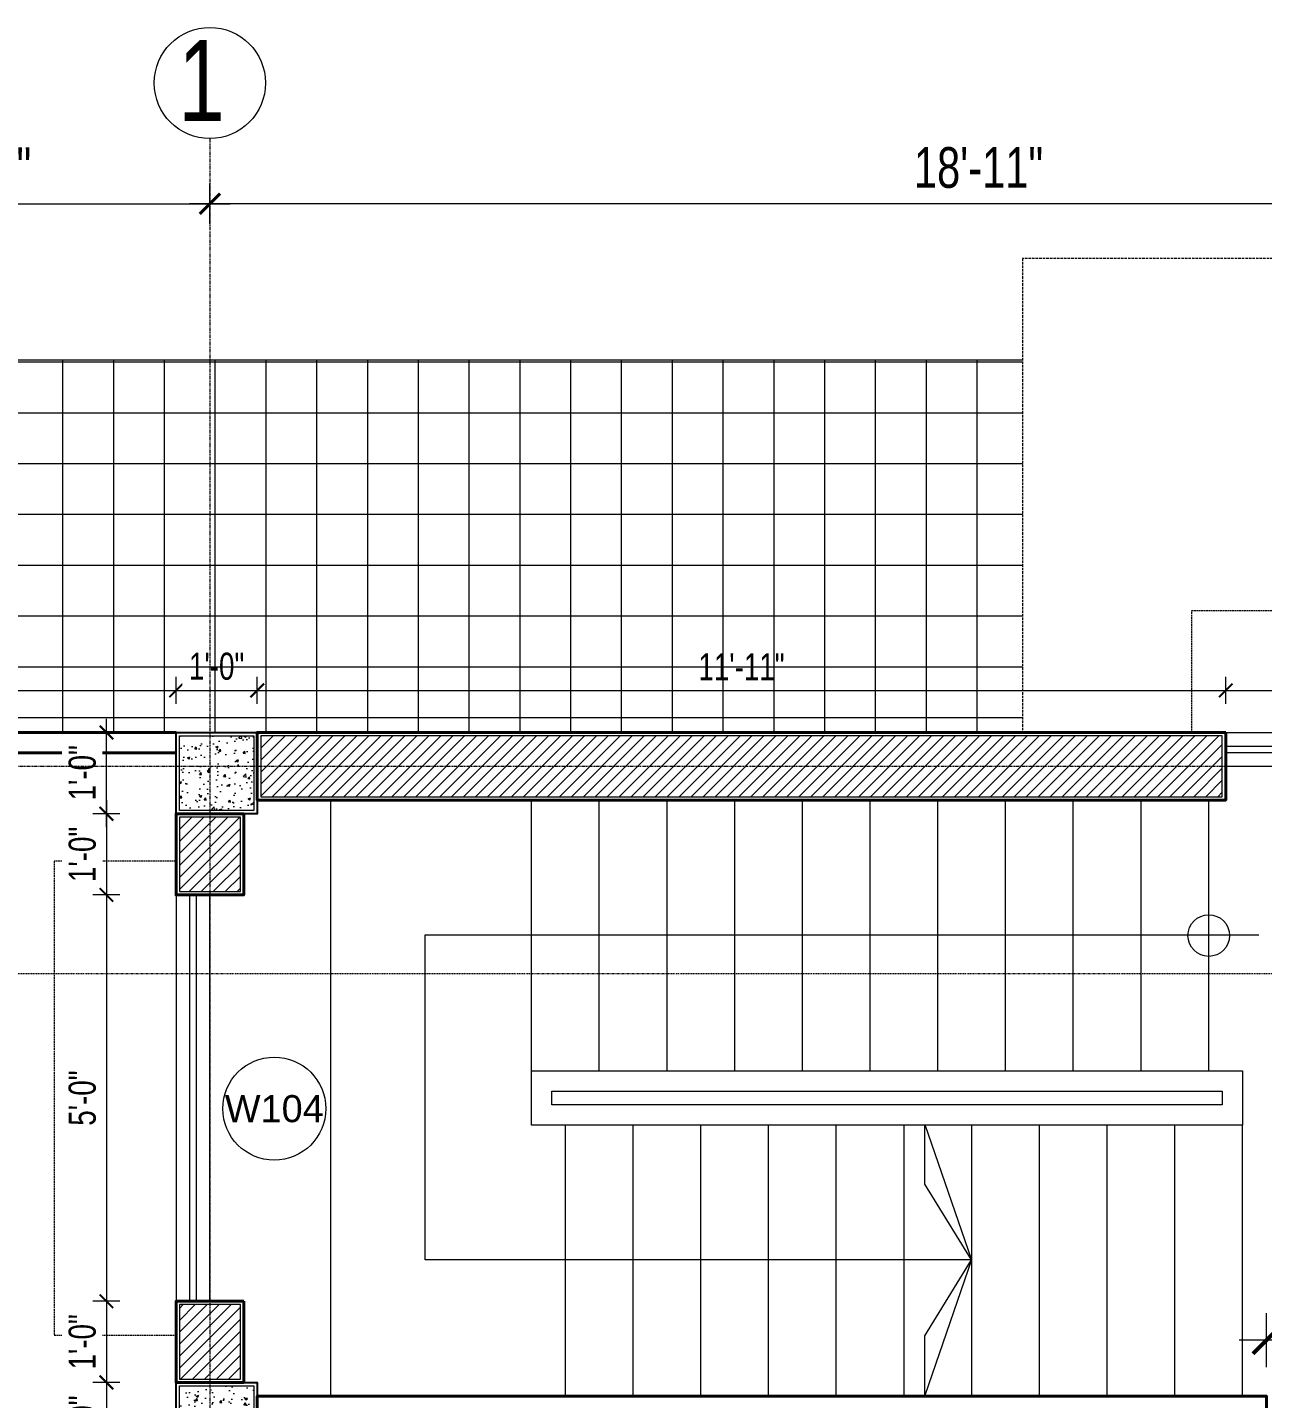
# Model space of a CAD drawing. Header units: inches. Extents: x 985 to 11353, y 526 to 2181.
# Drawn here: x 8367.6 to 8550, y 1711.9 to 1914.4 of the extents above; entities that cross this region are included whole.
import ezdxf
from ezdxf.enums import TextEntityAlignment as Align

# ---------------------------------------------------------------- set-up
doc = ezdxf.new("R2010")
doc.units = ezdxf.units.IN
doc.header["$MEASUREMENT"] = 0
for name, pattern in [('ACAD_ISO12W100', [21, 12, -3, 0, -3, 0, -3]), ('DASH', [0.35, 0.25, -0.1]), ('PHANTOMX2', [5, 2.5, -0.5, 0.5, -0.5, 0.5, -0.5])]:
    doc.linetypes.add(name, pattern=pattern)
for name, color, linetype, lineweight in [('COLUMN', 1, 'Continuous', 25), ('Dimension', 22, 'Continuous', 13), ('Elevation Marker', 252, 'Continuous', 15), ('Glass', 5, 'Continuous', 9), ('grid', 9, 'Continuous', 13), ('Grid marker', 161, 'Continuous', 15), ('Grid Text', 5, 'Continuous', 15), ('HACTH', 8, 'Continuous', 9), ('I-DOOR-IDEN-N', 7, 'Continuous', 15), ('MARKER', 171, 'Continuous', 15), ('Plaster Line', 5, 'Continuous', 15), ('Porch', 90, 'Continuous', 15), ('railing', 232, 'Continuous', 15), ('Stair', 86, 'Continuous', 18), ('Sunshed', 5, 'Continuous', 15), ('wall 05', 3, 'Continuous', 40), ('WINDOW', 140, 'Continuous', 9)]:
    doc.layers.add(name, color=color, linetype=linetype, lineweight=lineweight)
doc.styles.add('Arial', font='arial.ttf')
doc.styles.add('Swiss721', font='swisscl.ttf')
doc.dimstyles.new('DIM08', dxfattribs={"dimtxt": 8, "dimasz": 4, "dimexe": 4, "dimexo": 0, "dimgap": 3, "dimtad": 1, "dimdec": 1, "dimzin": 3, "dimdsep": 46, "dimlunit": 4, "dimtxsty": 'Swiss721', "dimblk": 'ARCHTICK', "dimcen": 0, "dimdle": 4, "dimclrd": 256, "dimclre": 256, "dimclrt": 256, "dimadec": 0, "dimazin": 0, "dimtfac": 1, "dimtdec": 1, "dimtofl": 0, "dimtmove": 0, "dimatfit": 3, "dimldrblk": 'ARCHTICK', "dimfxl": 4, "dimfxlon": 1, "dimtfill": 1, "dimtolj": 1, "dimtzin": 0, "dimlwd": 9, "dimlwe": 9, "dimarcsym": 0})
pattern_1 = [(45, (-114667.1369, -169903.1285), (-0.8838834765, 0.8838834765), [])]

# ---------------------------------------------------------------- blocks, each defined once
blk = doc.blocks.new('C 12X12')
at = {"layer": 'HACTH'}
h = blk.add_hatch(dxfattribs=at)
h.set_pattern_fill('AR-CONC', color=256, scale=0.5, style=0)
h.set_pattern_definition([(50, (0, 0), (3.58630091, -0.313760675), [0.375, -4.125]), (355, (0, 0), (-0.69375667, 3.76096067), [0.3, -3.3]), (100.4514, (0.299, -0.026), (2.89254691, 3.44719771), [0.31870095, -3.50571056]), (46.1842, (0, 1), (5.33620524, -0.82759507), [0.5625, -6.1875]), (96.6356, (0.4447, 0.931), (4.67331353, 4.87058935), [0.47805144, -5.258565]), (351.1842, (0, 1), (4.67330973, 4.870593), [0.45, -4.95]), (21, (0.5, 0.75), (2.98453526, -2.01309445), [0.375, -4.125]), (326, (0.5, 0.75), (1.21657666, 3.62575023), [0.3, -3.3]), (71.4514, (0.7487, 0.5822), (4.20111314, 1.61265248), [0.31870095, -3.50571056]), (37.5, (0, 0), (0.060799277, 1.66446927), [0, -3.26, 0, -3.35, 0, -3.3125]), (7.5, (0, 0), (1.315347687, 1.97205856), [0, -1.91, 0, -3.185, 0, -1.2625]), (327.5, (-1.115, 0), (2.66911218, -0.112774359), [0, -1.25, 0, -3.9, 0, -5.175]), (317.5, (-1.615, 0), (2.915930847, 0.50052491), [0, -1.625, 0, -2.59, 0, -3.675])])
h.paths.add_polyline_path([(88279, -6819.5), (88279, -6808.5), (88268, -6808.5), (88268, -6819.5)])
at = {"layer": 'COLUMN'}
blk.add_lwpolyline([(88267.5, -6808), (88279.5, -6808), (88279.5, -6820), (88267.5, -6820)], close=True, dxfattribs=at)
at = {"layer": 'Plaster Line'}
blk.add_lwpolyline([(88268, -6808.5), (88279, -6808.5), (88279, -6819.5), (88268, -6819.5)], close=True, dxfattribs=at)
blk = doc.blocks.new('_ArchTick')
at = {"color": 0, "linetype": 'ByBlock', "const_width": 0.15}
blk.add_lwpolyline([(-0.5, -0.5), (0.5, 0.5)], dxfattribs=at)
blk = doc.blocks.new('*D349')
at = {"layer": 'Defpoints', "color": 0, "transparency": 16777216}
for p in [(8389.56, 1810.28), (8389.56, 1798.28)]:
    blk.add_point(p, dxfattribs=at)
at = {"layer": 'Dimension', "lineweight": 9, "transparency": 16777216}
for p, q in [((8379.28, 1796.28), (8379.28, 1812.28)), ((8381.28, 1810.28), (8377.28, 1810.28)), ((8381.28, 1798.28), (8377.28, 1798.28))]:
    blk.add_line(p, q, dxfattribs=at)
at = {"layer": 'Dimension', "lineweight": 9, "transparency": 16777216, "xscale": 2, "yscale": 2, "zscale": 2}
for p, rotation in [((8379.28, 1810.28), 90), ((8379.28, 1798.28), 270)]:
    blk.add_blockref('_ArchTick', p, dxfattribs=dict(at, rotation=rotation))
at = {"layer": 'Dimension', "transparency": 16777216, "insert": (8375.73, 1804.33), "char_height": 4, "attachment_point": 5, "rotation": 90, "style": 'Swiss721', "bg_fill": 3, "box_fill_scale": 1.25, "bg_fill_color": 256, "bg_fill_true_color": 13158600, "bg_fill_transparency": 0}
blk.add_mtext('\\A1;1\'-0"', dxfattribs=at)
at = {"layer": 'Defpoints', "color": 0, "transparency": 16777216}
blk.add_point((8379.28, 1810.28), dxfattribs=at)
blk = doc.blocks.new('*D350')
at = {"layer": 'Defpoints', "color": 0, "transparency": 16777216}
for p in [(8389.56, 1798.28), (8389.56, 1786.29)]:
    blk.add_point(p, dxfattribs=at)
at = {"layer": 'Dimension', "lineweight": 9, "transparency": 16777216}
for p, q in [((8379.28, 1800.28), (8379.28, 1784.29)), ((8381.28, 1798.28), (8377.28, 1798.28)), ((8381.28, 1786.29), (8377.28, 1786.29))]:
    blk.add_line(p, q, dxfattribs=at)
at = {"layer": 'Dimension', "lineweight": 9, "transparency": 16777216, "xscale": 2, "yscale": 2, "zscale": 2}
for p, rotation in [((8379.28, 1798.28), 90), ((8379.28, 1786.29), 270)]:
    blk.add_blockref('_ArchTick', p, dxfattribs=dict(at, rotation=rotation))
at = {"layer": 'Dimension', "transparency": 16777216, "insert": (8375.73, 1792.28), "char_height": 4, "attachment_point": 5, "rotation": 90, "style": 'Swiss721', "bg_fill": 3, "box_fill_scale": 1.25, "bg_fill_color": 256, "bg_fill_true_color": 13158600, "bg_fill_transparency": 0}
blk.add_mtext('\\A1;1\'-0"', dxfattribs=at)
at = {"layer": 'Defpoints', "color": 0, "transparency": 16777216}
blk.add_point((8379.28, 1786.29), dxfattribs=at)
blk = doc.blocks.new('*D351')
at = {"layer": 'Defpoints', "color": 0, "transparency": 16777216}
for p in [(8389.56, 1786.29), (8379.28, 1726.29), (8389.56, 1726.29)]:
    blk.add_point(p, dxfattribs=at)
at = {"layer": 'Dimension', "lineweight": 9, "transparency": 16777216}
for p, q in [((8379.28, 1788.29), (8379.28, 1724.29)), ((8381.28, 1786.29), (8377.28, 1786.29)), ((8381.28, 1726.29), (8377.28, 1726.29))]:
    blk.add_line(p, q, dxfattribs=at)
at = {"layer": 'Dimension', "lineweight": 9, "transparency": 16777216, "xscale": 2, "yscale": 2, "zscale": 2}
for p, rotation in [((8379.28, 1786.29), 90), ((8379.28, 1726.29), 270)]:
    blk.add_blockref('_ArchTick', p, dxfattribs=dict(at, rotation=rotation))
at = {"layer": 'Dimension', "transparency": 16777216, "insert": (8375.73, 1756.29), "char_height": 4, "attachment_point": 5, "rotation": 90, "style": 'Swiss721', "bg_fill": 3, "box_fill_scale": 1.25, "bg_fill_color": 256, "bg_fill_true_color": 13158600, "bg_fill_transparency": 0}
blk.add_mtext('\\A1;5\'-0"', dxfattribs=at)
blk = doc.blocks.new('*D352')
at = {"layer": 'Defpoints', "color": 0, "transparency": 16777216}
for p in [(8389.56, 1726.29), (8389.56, 1714.29)]:
    blk.add_point(p, dxfattribs=at)
at = {"layer": 'Dimension', "lineweight": 9, "transparency": 16777216}
for p, q in [((8379.28, 1728.29), (8379.28, 1712.29)), ((8381.28, 1726.29), (8377.28, 1726.29)), ((8381.28, 1714.29), (8377.28, 1714.29))]:
    blk.add_line(p, q, dxfattribs=at)
at = {"layer": 'Dimension', "lineweight": 9, "transparency": 16777216, "xscale": 2, "yscale": 2, "zscale": 2}
for p, rotation in [((8379.28, 1726.29), 90), ((8379.28, 1714.29), 270)]:
    blk.add_blockref('_ArchTick', p, dxfattribs=dict(at, rotation=rotation))
at = {"layer": 'Dimension', "transparency": 16777216, "insert": (8375.73, 1720.29), "char_height": 4, "attachment_point": 5, "rotation": 90, "style": 'Swiss721', "bg_fill": 3, "box_fill_scale": 1.25, "bg_fill_color": 256, "bg_fill_true_color": 13158600, "bg_fill_transparency": 0}
blk.add_mtext('\\A1;1\'-0"', dxfattribs=at)
at = {"layer": 'Defpoints', "color": 0, "transparency": 16777216}
blk.add_point((8379.28, 1714.29), dxfattribs=at)
blk = doc.blocks.new('*D353')
at = {"layer": 'Defpoints', "color": 0, "transparency": 16777216}
for p in [(8389.56, 1714.29), (8389.56, 1702.29)]:
    blk.add_point(p, dxfattribs=at)
at = {"layer": 'Dimension', "lineweight": 9, "transparency": 16777216}
for p, q in [((8379.28, 1716.29), (8379.28, 1700.29)), ((8381.28, 1714.29), (8377.28, 1714.29)), ((8381.28, 1702.29), (8377.28, 1702.29))]:
    blk.add_line(p, q, dxfattribs=at)
at = {"layer": 'Dimension', "lineweight": 9, "transparency": 16777216, "xscale": 2, "yscale": 2, "zscale": 2}
for p, rotation in [((8379.28, 1714.29), 90), ((8379.28, 1702.29), 270)]:
    blk.add_blockref('_ArchTick', p, dxfattribs=dict(at, rotation=rotation))
at = {"layer": 'Dimension', "transparency": 16777216, "insert": (8375.73, 1708.29), "char_height": 4, "attachment_point": 5, "rotation": 90, "style": 'Swiss721', "bg_fill": 3, "box_fill_scale": 1.25, "bg_fill_color": 256, "bg_fill_true_color": 13158600, "bg_fill_transparency": 0}
blk.add_mtext('\\A1;1\'-0"', dxfattribs=at)
at = {"layer": 'Defpoints', "color": 0, "transparency": 16777216}
blk.add_point((8379.28, 1702.29), dxfattribs=at)
blk = doc.blocks.new('*D377')
at = {"layer": 'Defpoints', "color": 0, "transparency": 16777216}
for p in [(8389.56, 1816.49), (8329.56, 1810.28), (8389.56, 1810.28)]:
    blk.add_point(p, dxfattribs=at)
at = {"layer": 'Dimension', "lineweight": 9, "transparency": 16777216}
for p, q in [((8329.56, 1814.49), (8329.56, 1818.49)), ((8389.56, 1814.49), (8389.56, 1818.49)), ((8327.56, 1816.49), (8391.56, 1816.49))]:
    blk.add_line(p, q, dxfattribs=at)
at = {"layer": 'Dimension', "lineweight": 9, "transparency": 16777216, "xscale": 2, "yscale": 2, "zscale": 2, "rotation": 180}
blk.add_blockref('_ArchTick', (8329.56, 1816.49), dxfattribs=at)
at = {"layer": 'Dimension', "lineweight": 9, "transparency": 16777216, "xscale": 2, "yscale": 2, "zscale": 2}
blk.add_blockref('_ArchTick', (8389.56, 1816.49), dxfattribs=at)
at = {"layer": 'Dimension', "transparency": 16777216, "insert": (8359.56, 1820.04), "char_height": 4, "attachment_point": 5, "style": 'Swiss721', "bg_fill": 3, "box_fill_scale": 1.25, "bg_fill_color": 256, "bg_fill_true_color": 13158600, "bg_fill_transparency": 0}
blk.add_mtext('\\A1;5\'-0"', dxfattribs=at)
blk = doc.blocks.new('*D378')
at = {"layer": 'Defpoints', "color": 0, "transparency": 16777216}
for p in [(8389.56, 1810.28), (8401.56, 1810.28)]:
    blk.add_point(p, dxfattribs=at)
at = {"layer": 'Dimension', "lineweight": 9, "transparency": 16777216}
for p, q in [((8389.56, 1814.49), (8389.56, 1818.49)), ((8401.56, 1814.49), (8401.56, 1818.49)), ((8387.56, 1816.49), (8403.56, 1816.49))]:
    blk.add_line(p, q, dxfattribs=at)
at = {"layer": 'Dimension', "lineweight": 9, "transparency": 16777216, "xscale": 2, "yscale": 2, "zscale": 2, "rotation": 180}
blk.add_blockref('_ArchTick', (8389.56, 1816.49), dxfattribs=at)
at = {"layer": 'Dimension', "lineweight": 9, "transparency": 16777216, "xscale": 2, "yscale": 2, "zscale": 2}
blk.add_blockref('_ArchTick', (8401.56, 1816.49), dxfattribs=at)
at = {"layer": 'Dimension', "transparency": 16777216, "insert": (8395.56, 1820.04), "char_height": 4, "attachment_point": 5, "style": 'Swiss721', "bg_fill": 3, "box_fill_scale": 1.25, "bg_fill_color": 256, "bg_fill_true_color": 13158600, "bg_fill_transparency": 0}
blk.add_mtext('\\A1;1\'-0"', dxfattribs=at)
at = {"layer": 'Defpoints', "color": 0, "transparency": 16777216}
blk.add_point((8401.56, 1816.49), dxfattribs=at)
blk = doc.blocks.new('*D379')
at = {"layer": 'Defpoints', "color": 0, "transparency": 16777216}
for p in [(8544.56, 1816.49), (8401.56, 1810.28), (8544.56, 1810.28)]:
    blk.add_point(p, dxfattribs=at)
at = {"layer": 'Dimension', "lineweight": 9, "transparency": 16777216}
for p, q in [((8401.56, 1814.49), (8401.56, 1818.49)), ((8544.56, 1814.49), (8544.56, 1818.49)), ((8399.56, 1816.49), (8546.56, 1816.49))]:
    blk.add_line(p, q, dxfattribs=at)
at = {"layer": 'Dimension', "lineweight": 9, "transparency": 16777216, "xscale": 2, "yscale": 2, "zscale": 2, "rotation": 180}
blk.add_blockref('_ArchTick', (8401.56, 1816.49), dxfattribs=at)
at = {"layer": 'Dimension', "lineweight": 9, "transparency": 16777216, "xscale": 2, "yscale": 2, "zscale": 2}
blk.add_blockref('_ArchTick', (8544.56, 1816.49), dxfattribs=at)
at = {"layer": 'Dimension', "transparency": 16777216, "insert": (8473.06, 1819.99), "char_height": 4, "attachment_point": 5, "style": 'Swiss721', "bg_fill": 3, "box_fill_scale": 1.25, "bg_fill_color": 256, "bg_fill_true_color": 13158600, "bg_fill_transparency": 0}
blk.add_mtext('\\A1;11\'-11"', dxfattribs=at)
blk = doc.blocks.new('*D380')
at = {"layer": 'Defpoints', "color": 0, "transparency": 16777216}
for p in [(8616.56, 1816.49), (8544.56, 1810.28), (8616.56, 1810.1)]:
    blk.add_point(p, dxfattribs=at)
at = {"layer": 'Dimension', "lineweight": 9, "transparency": 16777216}
for p, q in [((8544.56, 1814.49), (8544.56, 1818.49)), ((8616.56, 1814.49), (8616.56, 1818.49)), ((8542.56, 1816.49), (8618.56, 1816.49))]:
    blk.add_line(p, q, dxfattribs=at)
at = {"layer": 'Dimension', "lineweight": 9, "transparency": 16777216, "xscale": 2, "yscale": 2, "zscale": 2, "rotation": 180}
blk.add_blockref('_ArchTick', (8544.56, 1816.49), dxfattribs=at)
at = {"layer": 'Dimension', "lineweight": 9, "transparency": 16777216, "xscale": 2, "yscale": 2, "zscale": 2}
blk.add_blockref('_ArchTick', (8616.56, 1816.49), dxfattribs=at)
at = {"layer": 'Dimension', "transparency": 16777216, "insert": (8580.56, 1820.04), "char_height": 4, "attachment_point": 5, "style": 'Swiss721', "bg_fill": 3, "box_fill_scale": 1.25, "bg_fill_color": 256, "bg_fill_true_color": 13158600, "bg_fill_transparency": 0}
blk.add_mtext('\\A1;6\'-0"', dxfattribs=at)
blk = doc.blocks.new('*D417')
at = {"layer": 'Defpoints', "color": 0, "transparency": 16777216}
for p in [(8550.56, 1720.53), (8550.56, 1712.29), (8616.56, 1712.29)]:
    blk.add_point(p, dxfattribs=at)
at = {"layer": 'Dimension', "lineweight": 9, "transparency": 16777216}
for p, q in [((8550.56, 1716.53), (8550.56, 1724.53)), ((8616.56, 1716.53), (8616.56, 1724.53)), ((8620.56, 1720.53), (8546.56, 1720.53))]:
    blk.add_line(p, q, dxfattribs=at)
at = {"layer": 'Dimension', "lineweight": 9, "transparency": 16777216, "xscale": 4, "yscale": 4, "zscale": 4, "rotation": 180}
blk.add_blockref('_ArchTick', (8550.56, 1720.53), dxfattribs=at)
at = {"layer": 'Dimension', "lineweight": 9, "transparency": 16777216, "xscale": 4, "yscale": 4, "zscale": 4}
blk.add_blockref('_ArchTick', (8616.56, 1720.53), dxfattribs=at)
at = {"layer": 'Dimension', "transparency": 16777216, "insert": (8583.56, 1727.63), "char_height": 8, "attachment_point": 5, "style": 'Swiss721', "bg_fill": 3, "box_fill_scale": 1.25, "bg_fill_color": 256, "bg_fill_true_color": 13158600, "bg_fill_transparency": 0}
blk.add_mtext('\\A1;5\'-6"', dxfattribs=at)
blk = doc.blocks.new('wall&door')
at = {"color": 0, "linetype": 'ByBlock', "lineweight": -2}
blk.add_circle((0, 0), 3.039, dxfattribs=at)
at = {"color": 0, "linetype": 'ByBlock', "lineweight": -2, "ltscale": 25.4, "style": 'Arial'}
blk.add_attdef('PT1', text='', height=1.6, dxfattribs=at).set_placement((0, 0), align=Align.MIDDLE_CENTER)
blk = doc.blocks.new('*D419')
at = {"layer": 'Defpoints', "color": 0, "transparency": 16777216}
for p in [(8394.56, 1888.36), (8329.56, 1865.29), (8394.56, 1865.29)]:
    blk.add_point(p, dxfattribs=at)
at = {"layer": 'Dimension', "lineweight": 9, "transparency": 16777216}
for p, q in [((8329.56, 1885.36), (8329.56, 1891.36)), ((8394.56, 1885.36), (8394.56, 1891.36)), ((8326.56, 1888.36), (8397.56, 1888.36))]:
    blk.add_line(p, q, dxfattribs=at)
at = {"layer": 'Dimension', "lineweight": 9, "transparency": 16777216, "xscale": 3, "yscale": 3, "zscale": 3, "rotation": 180}
blk.add_blockref('_ArchTick', (8329.56, 1888.36), dxfattribs=at)
at = {"layer": 'Dimension', "lineweight": 9, "transparency": 16777216, "xscale": 3, "yscale": 3, "zscale": 3}
blk.add_blockref('_ArchTick', (8394.56, 1888.36), dxfattribs=at)
at = {"layer": 'Dimension', "transparency": 16777216, "insert": (8362.06, 1893.67), "char_height": 6, "attachment_point": 5, "style": 'Swiss721', "bg_fill": 3, "box_fill_scale": 1.25, "bg_fill_color": 256, "bg_fill_true_color": 13158600, "bg_fill_transparency": 0}
blk.add_mtext('\\A1;5\'-5"', dxfattribs=at)
blk = doc.blocks.new('*D420')
at = {"layer": 'Defpoints', "color": 0, "transparency": 16777216}
for p in [(8394.56, 1888.36), (8621.56, 1867.31), (8394.56, 1865.29)]:
    blk.add_point(p, dxfattribs=at)
at = {"layer": 'Dimension', "lineweight": 9, "transparency": 16777216}
for p, q in [((8394.56, 1885.36), (8394.56, 1891.36)), ((8621.56, 1885.36), (8621.56, 1891.36)), ((8624.56, 1888.36), (8391.56, 1888.36))]:
    blk.add_line(p, q, dxfattribs=at)
at = {"layer": 'Dimension', "lineweight": 9, "transparency": 16777216, "xscale": 3, "yscale": 3, "zscale": 3, "rotation": 180}
blk.add_blockref('_ArchTick', (8394.56, 1888.36), dxfattribs=at)
at = {"layer": 'Dimension', "lineweight": 9, "transparency": 16777216, "xscale": 3, "yscale": 3, "zscale": 3}
blk.add_blockref('_ArchTick', (8621.56, 1888.36), dxfattribs=at)
at = {"layer": 'Dimension', "transparency": 16777216, "insert": (8508.06, 1893.68), "char_height": 6, "attachment_point": 5, "style": 'Swiss721', "bg_fill": 3, "box_fill_scale": 1.25, "bg_fill_color": 256, "bg_fill_true_color": 13158600, "bg_fill_transparency": 0}
blk.add_mtext('\\A1;18\'-11"', dxfattribs=at)

msp = doc.modelspace()

# ---------------------------------------------------------------- hatches: boundary and pattern name
at = {"layer": 'HACTH'}
h = msp.add_hatch(dxfattribs=at)
h.set_pattern_fill('ANSI31', color=256, scale=10, style=0)
h.set_pattern_definition(pattern_1)
h.paths.add_polyline_path([(8544.06, 1800.79), (8544.06, 1809.78), (8402.06, 1809.78), (8402.06, 1800.79)])
h = msp.add_hatch(dxfattribs=at)
h.set_pattern_fill('ANSI31', color=256, scale=10, style=0)
h.set_pattern_definition(pattern_1)
h.paths.add_polyline_path([(8399.06, 1797.78), (8390.06, 1797.78), (8390.06, 1786.79), (8399.06, 1786.79)])
h = msp.add_hatch(dxfattribs=at)
h.set_pattern_fill('ANSI31', color=256, scale=10, style=0)
h.set_pattern_definition(pattern_1)
h.paths.add_polyline_path([(8399.06, 1714.79), (8399.06, 1725.79), (8390.06, 1725.79), (8390.06, 1714.79)])
h.paths.add_polyline_path([(8394.06, 1701.79), (8390.06, 1701.79), (8390.06, 1654.78), (8394.06, 1654.78)])
h.paths.add_polyline_path([(8390.06, 1606.78), (8394.06, 1606.78), (8394.06, 1623.78), (8390.06, 1623.78)])

# ---------------------------------------------------------------- linework, layer by layer
at = {"layer": 'Glass', "ltscale": 10}
for points in [[(8616.56, 1808.28), (8616.56, 1807.28), (8544.56, 1807.28), (8544.56, 1808.28)], [(8391.56, 1726.29), (8392.56, 1726.29), (8392.56, 1786.29), (8391.56, 1786.29)]]:
    msp.add_lwpolyline(points, close=True, dxfattribs=at)
at = {"layer": 'Grid marker'}
msp.add_circle((8394.56, 1906.2), 8.21, dxfattribs=at)
at = {"layer": 'MARKER'}
msp.add_lwpolyline([(8507.01, 1732.38), (8500.12, 1743.56), (8500.12, 1752.38), (8507.01, 1732.38), (8500.12, 1712.38), (8500.12, 1721.2), (8507.01, 1732.38), (8426.36, 1732.38), (8426.36, 1780.38), (8549.44, 1780.38)], dxfattribs=at)
msp.add_circle((8542.06, 1780.29), 3.07, dxfattribs=at)
at = {"layer": 'Plaster Line'}
for points in [[(8544.06, 1809.78), (8402.06, 1809.78), (8402.06, 1800.79), (8544.06, 1800.79)], [(8399.06, 1797.78), (8390.06, 1797.78), (8390.06, 1786.79), (8399.06, 1786.79)], [(8399.06, 1725.79), (8390.06, 1725.79), (8390.06, 1714.79), (8399.06, 1714.79)]]:
    msp.add_lwpolyline(points, close=True, dxfattribs=at)
at = {"layer": 'Porch', "linetype": 'DASH', "ltscale": 1.5}
msp.add_lwpolyline([(8647.06, 1810.28), (8647.06, 1880.29), (8514.56, 1880.29), (8514.56, 1810.28)], dxfattribs=at)
at = {"layer": 'railing', "ltscale": 20}
msp.add_lwpolyline([(8329.56, 1810.28), (8329.56, 1865.29), (8514.56, 1865.29)], dxfattribs=at)
at = {"layer": 'railing'}
for points in [[(8442.06, 1760.29), (8547.06, 1760.29), (8547.06, 1752.29), (8442.06, 1752.29)], [(8445.06, 1757.29), (8544.06, 1757.29), (8544.06, 1755.29), (8445.06, 1755.29)]]:
    msp.add_lwpolyline(points, close=True, dxfattribs=at)
at = {"layer": 'Stair'}
for p, q in [((8442.06, 1760.29), (8442.06, 1800.29)), ((8452.06, 1760.29), (8452.06, 1800.29)), ((8462.06, 1760.29), (8462.06, 1800.29)), ((8472.06, 1760.29), (8472.06, 1800.29)), ((8482.06, 1760.29), (8482.06, 1800.29)), ((8492.06, 1760.29), (8492.06, 1800.29)), ((8502.06, 1760.29), (8502.06, 1800.29)), ((8512.06, 1760.29), (8512.06, 1800.29)), ((8522.06, 1760.29), (8522.06, 1800.29)), ((8532.06, 1760.29), (8532.06, 1800.29)), ((8542.06, 1760.29), (8542.06, 1800.29)), ((8447.06, 1712.29), (8447.06, 1752.29)), ((8457.06, 1712.29), (8457.06, 1752.29)), ((8467.06, 1712.29), (8467.06, 1752.29)), ((8477.06, 1712.29), (8477.06, 1752.29)), ((8487.06, 1712.29), (8487.06, 1752.29)), ((8497.06, 1712.29), (8497.06, 1752.29)), ((8507.06, 1712.29), (8507.06, 1752.29)), ((8517.06, 1712.29), (8517.06, 1752.29)), ((8527.06, 1712.29), (8527.06, 1752.29)), ((8537.06, 1712.29), (8537.06, 1752.29)), ((8547.06, 1712.29), (8547.06, 1752.29))]:
    msp.add_line(p, q, dxfattribs=at)
at = {"layer": 'Sunshed', "linetype": 'DASH'}
msp.add_lwpolyline([(8389.56, 1791.29), (8371.56, 1791.29), (8371.56, 1721.29), (8389.56, 1721.29)], dxfattribs=at)
at = {"layer": 'wall 05'}
for points in [[(8389.56, 1810.28), (8329.56, 1810.28), (8329.56, 1426.28), (8389.56, 1426.28)], [(8389.56, 1807.28), (8332.56, 1807.28), (8332.56, 1429.28), (8389.56, 1429.28)], [(8475.56, 1601.28), (8480.56, 1601.28), (8480.56, 1606.28), (8480.56, 1606.28), (8480.56, 1702.29), (8550.56, 1702.29), (8550.56, 1712.29), (8401.56, 1712.29), (8401.56, 1702.29), (8475.56, 1702.29), (8475.56, 1661.28)]]:
    msp.add_lwpolyline(points, dxfattribs=at)
for points in [[(8544.56, 1810.28), (8401.56, 1810.28), (8401.56, 1800.29), (8544.56, 1800.29)], [(8399.56, 1798.28), (8389.56, 1798.28), (8389.56, 1786.29), (8399.56, 1786.29)], [(8399.56, 1726.29), (8389.56, 1726.29), (8389.56, 1714.29), (8399.56, 1714.29)]]:
    msp.add_lwpolyline(points, close=True, dxfattribs=at)
at = {"layer": 'WINDOW'}
msp.add_line((8412.43, 1712.29), (8412.43, 1800.29), dxfattribs=at)
at = {"layer": 'WINDOW', "ltscale": 10}
msp.add_lwpolyline([(8389.56, 1726.29), (8394.56, 1726.29), (8394.56, 1786.29), (8389.56, 1786.29)], close=True, dxfattribs=at)
msp.add_lwpolyline([(8394.56, 1726.29), (8394.56, 1786.29)], dxfattribs=at)

# ---------------------------------------------------------------- block references
at = {"layer": 'HACTH'}
for p in [(-79877.94, 8618.28), (-79877.94, 8522.29)]:
    msp.add_blockref('C 12X12', p, dxfattribs=at)
at = {"layer": 'I-DOOR-IDEN-N'}
ref = msp.add_blockref('wall&door', (8404.07, 1754.73), dxfattribs=dict(at, xscale=2.5, yscale=2.5, zscale=2.5))
ref.add_attrib('PT1', 'W104', dxfattribs={"layer": '0', "color": 7, "linetype": 'ByBlock', "lineweight": -2, "ltscale": 25.4, "height": 4, "style": 'Arial'}).set_placement((8404.07, 1754.73), align=Align.MIDDLE_CENTER)

# ---------------------------------------------------------------- texts
at = {"layer": 'Grid Text', "insert": (8393.32, 1912.57), "char_height": 12, "attachment_point": 2, "style": 'Swiss721'}
msp.add_mtext('1', dxfattribs=at)

# ---------------------------------------------------------------- next in the draw order: dimensions: what is measured, and where the dimension line sits
at = {"layer": 'Dimension'}
dim = msp.add_linear_dim(base=(8379.28, 1810.28), p1=(8389.56, 1798.28), p2=(8389.56, 1810.28), angle=90, dimstyle='DIM08', override={"dimscale": 0.5, "dimarcsym": 2}, dxfattribs=at)
dim.commit()
dim.dimension.update_dxf_attribs({"geometry": '*D349', "text_midpoint": (8379.28, 1804.33), "dimtype": 160})
dim = msp.add_linear_dim(base=(8550.56, 1720.53), p1=(8616.56, 1712.29), p2=(8550.56, 1712.29), dimstyle='DIM08', dxfattribs=at)
dim.commit()
dim.dimension.update_dxf_attribs({"geometry": '*D417', "text_midpoint": (8583.56, 1727.63)})

# ---------------------------------------------------------------- next in the draw order: linework, layer by layer
at = {"layer": 'grid', "linetype": 'PHANTOMX2', "ltscale": 0.2}
msp.add_line((9061.02, 1805.28), (8292.32, 1805.28), dxfattribs=at)

# ---------------------------------------------------------------- next in the draw order: dimensions: what is measured, and where the dimension line sits
at = {"layer": 'Dimension'}
dim = msp.add_linear_dim(base=(8389.56, 1816.49), p1=(8329.56, 1810.28), p2=(8389.56, 1810.28), dimstyle='DIM08', override={"dimscale": 0.5, "dimarcsym": 2}, dxfattribs=at)
dim.commit()
dim.dimension.update_dxf_attribs({"geometry": '*D377', "text_midpoint": (8359.56, 1820.04)})
dim = msp.add_linear_dim(base=(8379.28, 1786.29), p1=(8389.56, 1798.28), p2=(8389.56, 1786.29), angle=90, dimstyle='DIM08', override={"dimscale": 0.5, "dimarcsym": 2}, dxfattribs=at)
dim.commit()
dim.dimension.update_dxf_attribs({"geometry": '*D350', "text_midpoint": (8375.73, 1792.28)})

# ---------------------------------------------------------------- next in the draw order: dimensions: what is measured, and where the dimension line sits
dim = msp.add_linear_dim(base=(8401.56, 1816.49), p1=(8389.56, 1810.28), p2=(8401.56, 1810.28), dimstyle='DIM08', override={"dimscale": 0.5, "dimarcsym": 2}, dxfattribs=at)
dim.commit()
dim.dimension.update_dxf_attribs({"geometry": '*D378', "text_midpoint": (8395.56, 1820.04)})
dim = msp.add_linear_dim(base=(8379.28, 1726.29), p1=(8389.56, 1786.29), p2=(8389.56, 1726.29), angle=90, dimstyle='DIM08', override={"dimscale": 0.5, "dimarcsym": 2}, dxfattribs=at)
dim.commit()
dim.dimension.update_dxf_attribs({"geometry": '*D351', "text_midpoint": (8375.73, 1756.29)})

# ---------------------------------------------------------------- next in the draw order: linework, layer by layer
at = {"layer": 'Elevation Marker', "linetype": 'ACAD_ISO12W100', "ltscale": 0.02}
msp.add_line((9055.09, 1774.64), (8302.37, 1774.64), dxfattribs=at)
at = {"layer": 'grid', "linetype": 'PHANTOMX2', "ltscale": 0.2}
msp.add_line((8394.56, 1897.99), (8394.56, 1391.54), dxfattribs=at)

# ---------------------------------------------------------------- next in the draw order: dimensions: what is measured, and where the dimension line sits
at = {"layer": 'Dimension'}
dim = msp.add_linear_dim(base=(8544.56, 1816.49), p1=(8401.56, 1810.28), p2=(8544.56, 1810.28), dimstyle='DIM08', override={"dimscale": 0.5, "dimarcsym": 2}, dxfattribs=at)
dim.commit()
dim.dimension.update_dxf_attribs({"geometry": '*D379', "text_midpoint": (8473.06, 1819.99)})
dim = msp.add_linear_dim(base=(8379.28, 1714.29), p1=(8389.56, 1726.29), p2=(8389.56, 1714.29), angle=90, dimstyle='DIM08', override={"dimscale": 0.5, "dimarcsym": 2}, dxfattribs=at)
dim.commit()
dim.dimension.update_dxf_attribs({"geometry": '*D352', "text_midpoint": (8375.73, 1720.29)})

# ---------------------------------------------------------------- next in the draw order: dimensions: what is measured, and where the dimension line sits
for base, p1, p2, override, picture, middle in [((8394.56, 1888.36), (8329.56, 1865.29), (8394.56, 1865.29), {"dimscale": 0.75, "dimarcsym": 1}, '*D419', (8362.06, 1893.67)), ((8616.56, 1816.49), (8544.56, 1810.28), (8616.56, 1810.1), {"dimscale": 0.5, "dimarcsym": 2}, '*D380', (8580.56, 1820.04))]:
    dim = msp.add_linear_dim(base=base, p1=p1, p2=p2, dimstyle='DIM08', override=override, dxfattribs=at)
    dim.commit()
    dim.dimension.update_dxf_attribs({"geometry": picture, "text_midpoint": middle})
dim = msp.add_linear_dim(base=(8379.28, 1702.29), p1=(8389.56, 1714.29), p2=(8389.56, 1702.29), angle=90, dimstyle='DIM08', override={"dimscale": 0.5, "dimarcsym": 2}, dxfattribs=at)
dim.commit()
dim.dimension.update_dxf_attribs({"geometry": '*D353', "text_midpoint": (8375.73, 1708.29)})

# ---------------------------------------------------------------- next in the draw order: linework, layer by layer
at = {"layer": 'Sunshed', "linetype": 'DASH'}
msp.add_lwpolyline([(8539.56, 1810.28), (8539.56, 1828.28), (8621.56, 1828.28), (8621.56, 1810.28)], dxfattribs=at)
at = {"layer": 'WINDOW', "ltscale": 10}
msp.add_lwpolyline([(8616.56, 1810.28), (8616.56, 1805.28), (8544.56, 1805.28), (8544.56, 1810.28)], close=True, dxfattribs=at)

# ---------------------------------------------------------------- next in the draw order: dimensions: what is measured, and where the dimension line sits
at = {"layer": 'Dimension'}
dim = msp.add_linear_dim(base=(8394.56, 1888.36), p1=(8621.56, 1867.31), p2=(8394.56, 1865.29), angle=180, dimstyle='DIM08', override={"dimscale": 0.75, "dimarcsym": 1}, dxfattribs=at)
dim.commit()
dim.dimension.update_dxf_attribs({"geometry": '*D420', "text_midpoint": (8508.06, 1893.68)})

# ---------------------------------------------------------------- next in the draw order: hatches: boundary and pattern name
at = {"layer": 'HACTH', "ltscale": 10}
h = msp.add_hatch(dxfattribs=at)
h.set_pattern_fill('ANSI37', color=256, scale=60, angle=45, style=0)
h.set_pattern_definition([(90, (-131187.144, -169930.0044), (-7.5, 1e-15), []), (180, (-131187.144, -169930.0044), (-1e-15, -7.5), [])])
h.paths.add_polyline_path([(8998.56, 1810.28), (8998.56, 1798.28), (8998.56, 1791.28), (9016.56, 1791.28), (9016.56, 1721.28), (8998.56, 1721.28), (8998.56, 1695.28), (9016.56, 1695.28), (9016.56, 1625.28), (8998.56, 1625.28), (8998.56, 1606.28), (9053.57, 1606.28), (9053.57, 1865.29), (8998.56, 1865.29), (8647.06, 1865.29), (8647.06, 1810.28), (8658.32, 1810.28), (8658.32, 1828.28), (8728.32, 1828.28), (8728.32, 1810.28), (8752.56, 1810.28), (8752.56, 1828.28), (8822.56, 1828.28), (8822.56, 1810.28), (8832.56, 1810.28), (8887.4, 1810.28), (8887.4, 1828.28), (8957.4, 1828.28), (8957.4, 1810.28), (8986.56, 1810.28)])
h.paths.add_polyline_path([(8514.56, 1810.28), (8514.56, 1865.29), (8329.56, 1865.29), (8329.56, 1810.28), (8389.56, 1810.28), (8401.56, 1810.28)])

doc.saveas('drawing.dxf')
